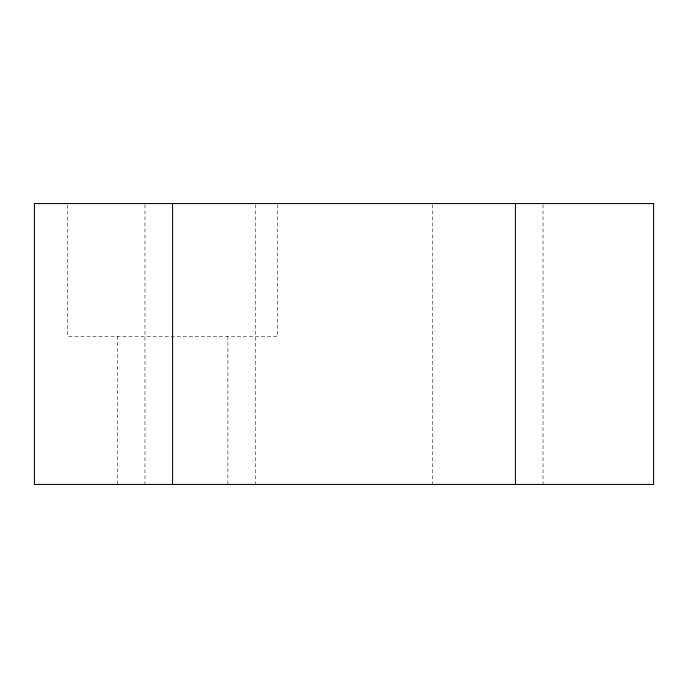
<?xml version="1.0" encoding="UTF-8"?>
<svg xmlns="http://www.w3.org/2000/svg" width="688" height="688" viewBox="0 0 688 688"><rect width="100%" height="100%" fill="white"/><g stroke="black" fill="none" stroke-linecap="round" stroke-linejoin="round"><path stroke-width="0.52" stroke-dasharray="3.44 2.58" d="M543.03 204.646L543.03 484.429M432.46 204.646L432.46 484.429M277.66 204.646L277.66 336.26L67.57 336.26L67.57 204.646M255.54 204.646L255.54 484.429M227.9 336.26L227.9 484.429M144.97 204.646L144.97 484.429M117.33 336.26L117.33 484.429"/><path stroke-width="1.03" d="M515.389 203.571L515.389 484.429M172.611 203.571L172.611 484.429M653.6 203.571L34.4 203.571L34.4 484.429L653.6 484.429L653.6 203.571"/></g></svg>
